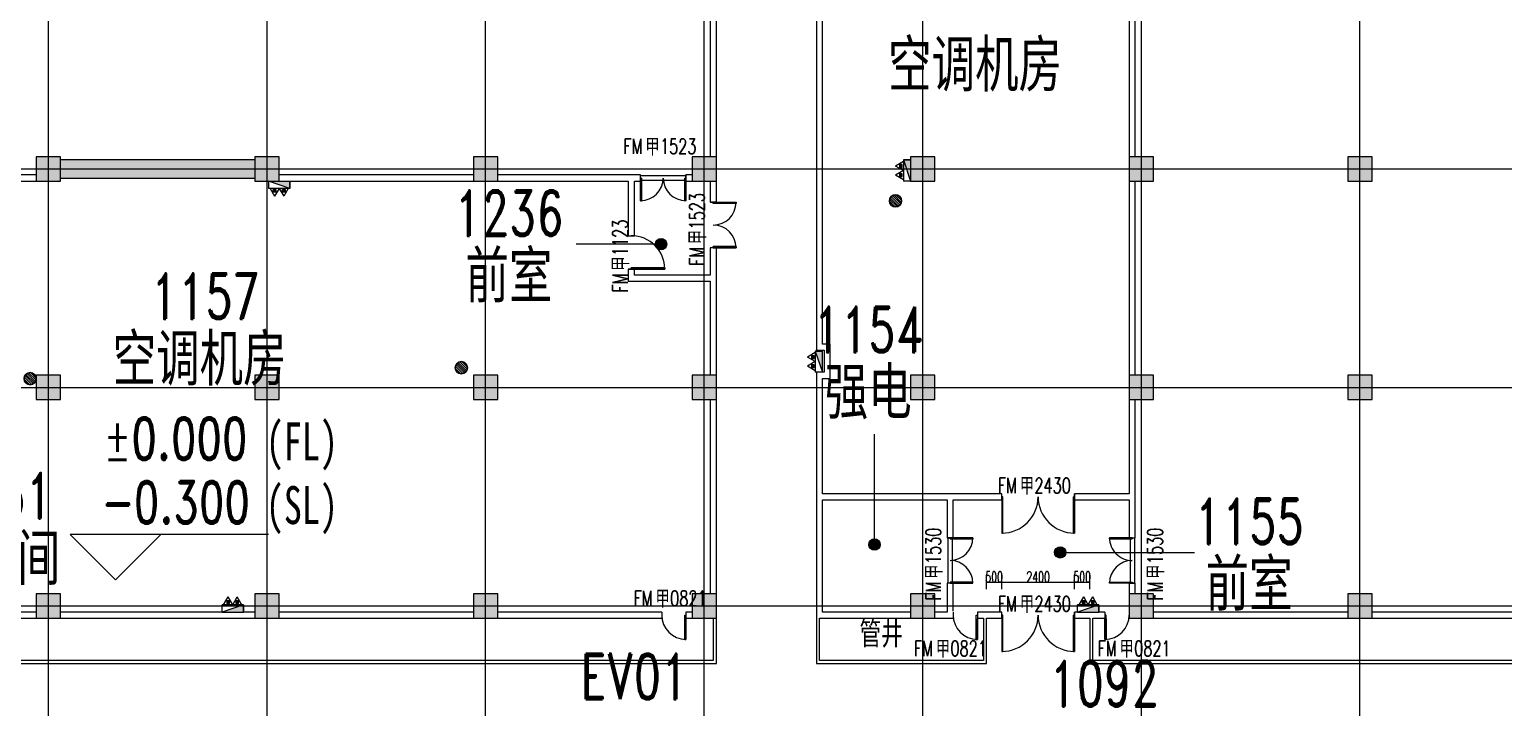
# Model space of a CAD drawing. Header units: millimetres. Extents: x -76632 to 443185, y -33181 to 192400.
# Drawn here: x 42575 to 91130, y 119055 to 141394 of the extents above; entities that cross this region are included whole.
import ezdxf

# ---------------------------------------------------------------- set-up
doc = ezdxf.new("R2010")
doc.units = ezdxf.units.MM
doc.linetypes.add('轴网线', pattern=[22.04, 18.38, -1.83, 0, -1.83])
doc.layers.get('0').update_dxf_attribs({"color": 8})
doc.layers.get('Defpoints').update_dxf_attribs({"color": 8})
for name, color, linetype, lineweight in [('A-ANNO-DIMS', 8, 'Continuous', 9), ('A-ANNO-NOTE', 8, 'Continuous', 5), ('A-AREA-IDEN', 8, 'Continuous', 9), ('A-DETL-GENF', 8, 'Continuous', 18), ('A-DOOR', 8, 'Continuous', 5), ('A-DOOR-IDEN', 8, 'Continuous', 9), ('A-DOOR-OPNG', 8, 'Continuous', 5), ('A-GENM', 8, 'Continuous', 5), ('A-WALL', 8, 'Continuous', 5), ('A-WALL-PATT', 8, 'Continuous', 9), ('M-EQPM', 8, 'Continuous', 5), ('P-PIPE', 8, 'Continuous', 5), ('S-COLS', 8, 'Continuous', 5), ('S-GRID', 8, 'Continuous', 9)]:
    doc.layers.add(name, color=color, linetype=linetype, lineweight=lineweight)
doc.styles.add('RomanD', font='romand__.ttf', dxfattribs={"width": 0.7, "height": 1500})
doc.styles.add('RomanD_1', font='romand__.ttf', dxfattribs={"width": 0.7, "height": 500})
doc.styles.add('RomanD_3', font='romand__.ttf', dxfattribs={"width": 0.7, "height": 1400})
doc.styles.add('RomanD_6', font='romand__.ttf', dxfattribs={"width": 0.65, "height": 350})
doc.styles.add('仿宋_2', font='simfang.ttf', dxfattribs={"width": 0.7, "height": 1500})
doc.styles.add('仿宋_5', font='simfang.ttf', dxfattribs={"width": 0.7, "height": 750})
doc.styles.add('仿宋_6', font='simfang.ttf', dxfattribs={"width": 0.7, "height": 1250})
doc.styles.add('微软雅黑', font='Microsoft YaHei.ttf', dxfattribs={"width": 0.7, "height": 500})
doc.dimstyles.new('0_5', dxfattribs={"dimscale": 304.8, "dimtxt": 351.251157, "dimasz": 0, "dimexe": 0.82021, "dimexo": 0.0625, "dimgap": 0, "dimtad": 1, "dimdec": 0, "dimzin": 0, "dimdsep": 46, "dimtxsty": 'RomanD_6', "dimblk1": 'NONE', "dimblk2": 'NONE', "dimsah": 1, "dimcen": 0.09, "dimazin": 0, "dimtfac": 1, "dimtdec": 4, "dimtix": 1, "dimtmove": 0, "dimatfit": 3, "dimfxl": 0.82021, "dimfxlon": 1, "dimtvp": 1, "dimtolj": 1, "dimtzin": 0, "dimlwd": 18, "dimlwe": 18, "dimarcsym": 2})
doc.dimstyles.new('0_7mm', dxfattribs={"dimscale": 304.8, "dimtxt": 351.251157, "dimasz": 0.82021, "dimexe": 1.64042, "dimexo": 0.0625, "dimgap": 0, "dimtad": 1, "dimdec": 0, "dimzin": 0, "dimdsep": 46, "dimtxsty": 'RomanD_6', "dimblk1": 'OBLIQUE', "dimblk2": 'OBLIQUE', "dimsah": 1, "dimcen": 0.09, "dimazin": 0, "dimtfac": 1, "dimtdec": 4, "dimtix": 1, "dimtmove": 0, "dimatfit": 3, "dimfxl": 1.64042, "dimfxlon": 1, "dimtvp": 1, "dimtolj": 1, "dimtzin": 0, "dimlwd": 18, "dimlwe": 18, "dimarcsym": 2})

# ---------------------------------------------------------------- blocks, each defined once
blk = doc.blocks.new('X-ST-F3-01-C-001_HLP2_rvt-1-LAY-1F-1_500-A')
at = {"layer": 'S-COLS', "true_color": 0x808080}
for points in [[(43600, 136400), (43600, 137200), (42800, 137200), (42800, 136400), (43200, 136400)], [(50400, 136400), (50800, 136400), (50800, 137200), (50000, 137200), (50000, 136400)], [(58000, 136400), (58000, 137200), (57200, 137200), (57200, 136400)], [(65000, 136400), (65200, 136400), (65200, 137200), (64400, 137200), (64400, 136400)], [(72046, 136400), (72400, 136400), (72400, 137200), (71600, 137200), (71600, 136400)], [(79600, 136400), (79600, 137200), (78800, 137200), (78800, 136400), (79000, 136400)], [(86800, 136400), (86800, 137200), (86000, 137200), (86000, 136400)], [(42800, 129200), (43600, 129200), (43600, 130000), (42800, 130000)], [(50800, 129200), (50800, 130000), (50000, 130000), (50000, 129200)], [(58000, 129200), (58000, 130000), (57200, 130000), (57200, 129200)], [(65070, 129200), (65200, 129200), (65200, 130000), (64400, 130000), (64400, 129200), (65000, 129200)], [(71922, 129200), (72400, 129200), (72400, 130000), (71600, 130000), (71600, 129200), (71688, 129200)], [(79000, 129200), (79600, 129200), (79600, 130000), (78800, 130000), (78800, 129200)], [(86800, 129200), (86800, 130000), (86000, 130000), (86000, 129200)], [(43600, 122000), (43600, 122800), (42800, 122800), (42800, 122000)], [(50800, 122000), (50800, 122800), (50000, 122800), (50000, 122000)], [(58000, 122000), (58000, 122800), (57200, 122800), (57200, 122000)], [(64817, 122000), (65200, 122000), (65200, 122800), (64400, 122800), (64400, 122000)], [(71600, 122000), (72400, 122000), (72400, 122800), (71600, 122800), (71600, 122026)], [(79600, 122000), (79600, 122800), (78800, 122800), (78800, 122000)], [(86800, 122000), (86800, 122800), (86000, 122800), (86000, 122000)]]:
    blk.add_hatch(color=8, dxfattribs=at).paths.add_polyline_path(points, flags=0)
at = {"layer": 'S-COLS', "color": 7, "lineweight": 9}
for p, q in [((43600, 137200), (42800, 137200)), ((42800, 137200), (42800, 136400)), ((43600, 136400), (43600, 137200)), ((50800, 137200), (50000, 137200)), ((50000, 137200), (50000, 136400)), ((50800, 136400), (50800, 137200)), ((58000, 137200), (57200, 137200)), ((57200, 137200), (57200, 136400)), ((58000, 136400), (58000, 137200)), ((65200, 137200), (64400, 137200)), ((64400, 137200), (64400, 136400)), ((65200, 136400), (65200, 137200)), ((72400, 137200), (71600, 137200)), ((71600, 137200), (71600, 136400)), ((72400, 136400), (72400, 137200)), ((79600, 137200), (78800, 137200)), ((78800, 137200), (78800, 136400)), ((79600, 136400), (79600, 137200)), ((86800, 137200), (86000, 137200)), ((86000, 137200), (86000, 136400)), ((86800, 136400), (86800, 137200)), ((42800, 136400), (43600, 136400)), ((50000, 136400), (50800, 136400)), ((57200, 136400), (58000, 136400)), ((64400, 136400), (65200, 136400)), ((71600, 136400), (72400, 136400)), ((78800, 136400), (79600, 136400)), ((86000, 136400), (86800, 136400)), ((43600, 130000), (42800, 130000)), ((42800, 130000), (42800, 129200)), ((43600, 129200), (43600, 130000)), ((50800, 130000), (50000, 130000)), ((50000, 130000), (50000, 129200)), ((50800, 129200), (50800, 130000)), ((58000, 130000), (57200, 130000)), ((57200, 130000), (57200, 129200)), ((58000, 129200), (58000, 130000)), ((65200, 130000), (64400, 130000)), ((64400, 130000), (64400, 129200)), ((65200, 129200), (65200, 130000)), ((72400, 130000), (71600, 130000)), ((71600, 130000), (71600, 129200)), ((72400, 129200), (72400, 130000)), ((79600, 130000), (78800, 130000)), ((78800, 130000), (78800, 129200)), ((79600, 129200), (79600, 130000)), ((86800, 130000), (86000, 130000)), ((86000, 130000), (86000, 129200)), ((86800, 129200), (86800, 130000)), ((42800, 129200), (43600, 129200)), ((50000, 129200), (50800, 129200)), ((57200, 129200), (58000, 129200)), ((64400, 129200), (65200, 129200)), ((71600, 129200), (72400, 129200)), ((78800, 129200), (79600, 129200)), ((86000, 129200), (86800, 129200)), ((43600, 122800), (42800, 122800)), ((42800, 122800), (42800, 122000)), ((43600, 122000), (43600, 122800)), ((50800, 122800), (50000, 122800)), ((50000, 122800), (50000, 122000)), ((50800, 122000), (50800, 122800)), ((58000, 122800), (57200, 122800)), ((57200, 122800), (57200, 122000)), ((58000, 122000), (58000, 122800)), ((65200, 122800), (64400, 122800)), ((64400, 122800), (64400, 122000)), ((65200, 122000), (65200, 122800)), ((72400, 122800), (71600, 122800)), ((71600, 122800), (71600, 122000)), ((72400, 122000), (72400, 122800)), ((79600, 122800), (78800, 122800)), ((78800, 122800), (78800, 122000)), ((79600, 122000), (79600, 122800)), ((86800, 122800), (86000, 122800)), ((86000, 122800), (86000, 122000)), ((86800, 122000), (86800, 122800)), ((42800, 122000), (43600, 122000)), ((50000, 122000), (50800, 122000)), ((57200, 122000), (58000, 122000)), ((64400, 122000), (65200, 122000)), ((71600, 122000), (72400, 122000)), ((78800, 122000), (79600, 122000)), ((86000, 122000), (86800, 122000))]:
    blk.add_line(p, q, dxfattribs=at)
blk = doc.blocks.new('双扇平开防火门_带观察窗 - FM甲1530-4643303-LAY-1F-1_500-A')
at = {"layer": 'A-DOOR'}
for p, q in [((-750, 0), (-750, 750)), ((-750, 750), (-710, 750)), ((-750, 750), (-750, 550)), ((-710, 750), (-750, 750)), ((-750, 550), (-750, 350)), ((-710, 750), (-710, 0)), ((-710, 550), (-710, 750)), ((-710, 350), (-710, 550)), ((750, 750), (710, 750)), ((710, 750), (710, 0)), ((750, 750), (710, 750)), ((710, 750), (710, 550)), ((710, 550), (710, 350)), ((750, 0), (750, 750)), ((750, 550), (750, 750)), ((750, 350), (750, 550)), ((-750, 350), (-750, 0)), ((-710, 0), (-750, 0)), ((-750, 0), (-710, 0)), ((-710, 0), (-710, 350)), ((710, 350), (710, 0)), ((710, 0), (750, 0)), ((710, 0), (750, 0)), ((750, 0), (750, 350))]:
    blk.add_line(p, q, dxfattribs=at)
for centre, start, end in [((-750, 0), 0, 90), ((750, 0), 90, 180)]:
    blk.add_arc(centre, 750, start, end, dxfattribs=at)
at = {"layer": 'A-DOOR-OPNG'}
for p, q in [((-750, 100), (-750, -100)), ((-750, 70), (750, 70)), ((750, 100), (750, -100)), ((-750, -70), (750, -70))]:
    blk.add_line(p, q, dxfattribs=at)
blk = doc.blocks.new('双扇平开防火门_带观察窗 - FM甲1530-4644773-LAY-1F-1_500-A')
at = {"layer": 'A-DOOR'}
for p, q in [((-710, 0), (-750, 0)), ((-750, 0), (-750, -750)), ((-750, 0), (-710, 0)), ((-750, -350), (-750, 0)), ((-710, -750), (-710, 0)), ((-710, 0), (-710, -350)), ((710, -750), (710, 0)), ((710, 0), (750, 0)), ((750, 0), (750, -750)), ((-750, -550), (-750, -350)), ((-710, -350), (-710, -550)), ((710, 0), (750, 0)), ((710, -350), (710, 0)), ((710, -550), (710, -350)), ((750, 0), (750, -350)), ((750, -350), (750, -550)), ((-750, -750), (-750, -550)), ((-750, -750), (-710, -750)), ((-710, -750), (-750, -750)), ((-710, -550), (-710, -750)), ((710, -750), (710, -550)), ((750, -750), (710, -750)), ((750, -750), (710, -750)), ((750, -550), (750, -750))]:
    blk.add_line(p, q, dxfattribs=at)
for centre, start, end in [((-750, 0), 270, 360), ((750, 0), 180, 270)]:
    blk.add_arc(centre, 750, start, end, dxfattribs=at)
at = {"layer": 'A-DOOR-OPNG'}
for p, q in [((-750, -100), (-750, 100)), ((-750, 70), (750, 70)), ((750, -100), (750, 100)), ((-750, -70), (750, -70))]:
    blk.add_line(p, q, dxfattribs=at)
blk = doc.blocks.new('双扇平开防火门_带观察窗 - FM甲2430-4642638-LAY-1F-1_500-A')
at = {"layer": 'A-DOOR'}
for p, q in [((-1200, 0), (-1200, 1200)), ((-1200, 1200), (-1160, 1200)), ((-1200, 1200), (-1200, 1000)), ((-1160, 1200), (-1200, 1200)), ((-1200, 1000), (-1200, 800)), ((-1160, 1200), (-1160, 0)), ((-1160, 1000), (-1160, 1200)), ((-1160, 800), (-1160, 1000)), ((1200, 1200), (1160, 1200)), ((1160, 1200), (1160, 0)), ((1200, 1200), (1160, 1200)), ((1160, 1200), (1160, 1000)), ((1160, 1000), (1160, 800)), ((1200, 0), (1200, 1200)), ((1200, 1000), (1200, 1200)), ((1200, 800), (1200, 1000)), ((-1200, 800), (-1200, 0)), ((-1160, 0), (-1160, 800)), ((1160, 800), (1160, 0)), ((1200, 0), (1200, 800)), ((-1160, 0), (-1200, 0)), ((-1200, 0), (-1160, 0)), ((1160, 0), (1200, 0)), ((1160, 0), (1200, 0))]:
    blk.add_line(p, q, dxfattribs=at)
for centre, start, end in [((-1200, 0), 0, 90), ((1200, 0), 90, 180)]:
    blk.add_arc(centre, 1200, start, end, dxfattribs=at)
at = {"layer": 'A-DOOR-OPNG'}
for p, q in [((-1200, 100), (-1200, -100)), ((1200, 100), (1200, -100))]:
    blk.add_line(p, q, dxfattribs=at)
blk = doc.blocks.new('双扇平开防火门_带观察窗 - FM甲1523-4644763-LAY-1F-1_500-A')
at = {"layer": 'A-DOOR'}
for p, q in [((-710, 0), (-750, 0)), ((-750, 0), (-750, -750)), ((-750, 0), (-710, 0)), ((-750, -350), (-750, 0)), ((-710, -750), (-710, 0)), ((-710, 0), (-710, -350)), ((710, -750), (710, 0)), ((710, 0), (750, 0)), ((750, 0), (750, -750)), ((-750, -550), (-750, -350)), ((-710, -350), (-710, -550)), ((710, 0), (750, 0)), ((710, -350), (710, 0)), ((710, -550), (710, -350)), ((750, 0), (750, -350)), ((750, -350), (750, -550)), ((-750, -750), (-750, -550)), ((-750, -750), (-710, -750)), ((-710, -750), (-750, -750)), ((-710, -550), (-710, -750)), ((710, -750), (710, -550)), ((750, -750), (710, -750)), ((750, -750), (710, -750)), ((750, -550), (750, -750))]:
    blk.add_line(p, q, dxfattribs=at)
for centre, start, end in [((-750, 0), 270, 360), ((750, 0), 180, 270)]:
    blk.add_arc(centre, 750, start, end, dxfattribs=at)
at = {"layer": 'A-DOOR-OPNG'}
for p, q in [((-750, -100), (-750, 100)), ((-750, 80), (750, 80)), ((750, -100), (750, 100)), ((-750, -70), (750, -70))]:
    blk.add_line(p, q, dxfattribs=at)
blk = doc.blocks.new('双扇平开防火门_带观察窗 - FM甲1523-4643197-LAY-1F-1_500-A')
at = {"layer": 'A-DOOR'}
for p, q in [((-710, 0), (-750, 0)), ((-750, 0), (-750, -750)), ((-750, 0), (-710, 0)), ((-750, -350), (-750, 0)), ((-710, -750), (-710, 0)), ((-710, 0), (-710, -350)), ((710, -750), (710, 0)), ((710, 0), (750, 0)), ((750, 0), (750, -750)), ((-750, -550), (-750, -350)), ((-710, -350), (-710, -550)), ((710, 0), (750, 0)), ((710, -350), (710, 0)), ((710, -550), (710, -350)), ((750, 0), (750, -350)), ((750, -350), (750, -550)), ((-750, -750), (-750, -550)), ((-750, -750), (-710, -750)), ((-710, -750), (-750, -750)), ((-710, -550), (-710, -750)), ((710, -750), (710, -550)), ((750, -750), (710, -750)), ((750, -750), (710, -750)), ((750, -550), (750, -750))]:
    blk.add_line(p, q, dxfattribs=at)
for centre, start, end in [((-750, 0), 270, 360), ((750, 0), 180, 270)]:
    blk.add_arc(centre, 750, start, end, dxfattribs=at)
at = {"layer": 'A-DOOR-OPNG'}
for p, q in [((-750, -100), (-750, 100)), ((750, -100), (750, 100))]:
    blk.add_line(p, q, dxfattribs=at)
blk = doc.blocks.new('单扇平开防火门_带观察窗 - FM甲0821-V64-LAY-1F-1_500-A')
at = {"layer": 'A-DOOR'}
for p, q in [((400, 800), (360, 800)), ((360, 800), (360, 0)), ((360, 800), (400, 800)), ((360, 600), (360, 800)), ((360, 400), (360, 600)), ((400, 0), (400, 800)), ((400, 800), (400, 600)), ((400, 600), (400, 400)), ((360, 125), (360, 400)), ((360, 0), (400, 0)), ((400, 400), (400, 125))]:
    blk.add_line(p, q, dxfattribs=at)
blk.add_arc((400, 0), 800, 90, 180, dxfattribs=at)
at = {"layer": 'A-DOOR-OPNG'}
blk.add_line((400, -99), (400, 100), dxfattribs=at)
blk = doc.blocks.new('单扇平开防火门_带观察窗 - FM甲0821-4703382-LAY-1F-1_500-A')
at = {"layer": 'A-DOOR'}
for p, q in [((360, -800), (360, 0)), ((360, 0), (400, 0)), ((400, 0), (400, -800)), ((360, -125), (360, -400)), ((360, -400), (360, -600)), ((400, -400), (400, -125)), ((400, -600), (400, -400)), ((360, -600), (360, -800)), ((400, -800), (360, -800)), ((360, -800), (400, -800)), ((400, -800), (400, -600))]:
    blk.add_line(p, q, dxfattribs=at)
blk.add_arc((400, 0), 800, 180, 270, dxfattribs=at)
at = {"layer": 'A-DOOR-OPNG'}
for p, q in [((-400, 100), (-400, -100)), ((400, 99), (400, -100))]:
    blk.add_line(p, q, dxfattribs=at)
blk = doc.blocks.new('圆形地漏_固定_2 - 热轧钢管-3953174-LAY-1F-1_500-A')
at = {"layer": 'A-GENM'}
for p, q in [((-193, 52), (52, -193)), ((102, -172), (-172, 102)), ((-141, 141), (141, -141)), ((172, -102), (-102, 172)), ((193, -52), (-52, 193)), ((13, 200), (200, 13)), ((-13, -200), (-200, -13))]:
    blk.add_line(p, q, dxfattribs=at)
blk.add_circle((0, 0), 200, dxfattribs=at)
at = {"layer": 'P-PIPE'}
for start, end in [(0, 180), (180, 0)]:
    blk.add_arc((0, 0), 200, start, end, dxfattribs=at)
blk = doc.blocks.new('室内消火栓箱_带灭火器__左右式_ - SG24D65-P-V91-LAY-1F-1_500-A')
at = {"layer": 'A-DETL-GENF', "lineweight": 5}
blk.add_hatch(color=256, dxfattribs=at).paths.add_polyline_path([(-350, 240), (-350, 0), (350, 0), (0, 120)], flags=0)
h = blk.add_hatch(color=256, dxfattribs=at)
h.paths.add_polyline_path([(-195, 370), (-195, 280), (-105, 280), (-105, 370)], flags=0)
h.paths.add_polyline_path([(105, 370), (105, 280), (195, 280), (195, 370)], flags=0)
for p, q in [((-300, 240), (-150, 500)), ((0, 240), (-150, 500)), ((0, 240), (150, 500)), ((300, 240), (150, 500)), ((-350, 240), (350, 240)), ((-350, 240), (350, 0)), ((-350, 240), (-350, 0)), ((-350, 240), (350, 0)), ((-350, 0), (-350, 240)), ((-195, 370), (-105, 370)), ((-195, 280), (-195, 370)), ((-105, 280), (-195, 280)), ((-105, 370), (-105, 280)), ((105, 280), (105, 370)), ((105, 370), (195, 370)), ((195, 280), (105, 280)), ((195, 370), (195, 280)), ((0, 0), (-350, 0)), ((0, 0), (-350, 0))]:
    blk.add_line(p, q, dxfattribs=at)
at = {"layer": 'M-EQPM'}
blk.add_line((350, 0), (350, 240), dxfattribs=at)
blk = doc.blocks.new('室内消火栓箱_带灭火器__左右式_ - SG24D65-P-4294461-LAY-1F-1_500-A')
at = {"layer": 'A-DETL-GENF', "lineweight": 5}
blk.add_hatch(color=256, dxfattribs=at).paths.add_polyline_path([(-350, -240), (350, 0), (-350, 0), (-350, -128)], flags=0)
h = blk.add_hatch(color=256, dxfattribs=at)
h.paths.add_polyline_path([(-105, -370), (-105, -280), (-195, -280), (-195, -370)], flags=0)
h.paths.add_polyline_path([(195, -370), (195, -280), (105, -280), (105, -370)], flags=0)
for p, q in [((350, 0), (-350, 0)), ((-350, -240), (350, 0)), ((-350, -240), (-350, 0)), ((-350, 0), (-350, -240)), ((-350, -240), (350, 0)), ((350, 0), (-350, 0)), ((-350, -240), (350, -240)), ((-300, -240), (-150, -500)), ((-105, -280), (-195, -280)), ((-195, -280), (-195, -370)), ((-195, -370), (-105, -370)), ((0, -240), (-150, -500)), ((-105, -370), (-105, -280)), ((0, -240), (150, -500)), ((195, -280), (105, -280)), ((105, -280), (105, -370)), ((105, -370), (195, -370)), ((300, -240), (150, -500)), ((195, -370), (195, -280))]:
    blk.add_line(p, q, dxfattribs=at)
at = {"layer": 'M-EQPM'}
blk.add_line((350, 0), (350, -240), dxfattribs=at)
blk = doc.blocks.new('室内消火栓箱_带灭火器__左右式_ - SG24D65-P-V92-LAY-1F-1_500-A')
at = {"layer": 'A-DETL-GENF', "lineweight": 5}
blk.add_hatch(color=256, dxfattribs=at).paths.add_polyline_path([(350, 0), (-350, 0), (-350, -240)], flags=0)
h = blk.add_hatch(color=256, dxfattribs=at)
h.paths.add_polyline_path([(195, -370), (195, -280), (105, -280), (105, -370)], flags=0)
h.paths.add_polyline_path([(-105, -306), (-105, -280), (-195, -280), (-195, -370), (-105, -370)], flags=0)
for p, q in [((-350, -240), (350, 0)), ((-350, -240), (-350, 0)), ((-350, 0), (-350, -240)), ((-350, -240), (350, 0)), ((-350, -240), (350, -240)), ((-300, -240), (-150, -500)), ((-105, -280), (-195, -280)), ((-195, -280), (-195, -370)), ((-195, -370), (-105, -370)), ((0, -240), (-150, -500)), ((-105, -370), (-105, -280)), ((0, -240), (150, -500)), ((195, -280), (105, -280)), ((105, -280), (105, -370)), ((105, -370), (195, -370)), ((300, -240), (150, -500)), ((195, -370), (195, -280))]:
    blk.add_line(p, q, dxfattribs=at)
at = {"layer": 'M-EQPM'}
blk.add_line((350, 0), (350, -240), dxfattribs=at)
blk = doc.blocks.new('单扇平开防火门_带观察窗 - FM甲1123-4703358-LAY-1F-1_500-A')
at = {"layer": 'A-DOOR'}
for p, q in [((550, 1100), (510, 1100)), ((510, 1100), (510, 0)), ((510, 1100), (550, 1100)), ((510, 900), (510, 1100)), ((550, 0), (550, 1100)), ((550, 1100), (550, 900)), ((510, 700), (510, 900)), ((510, 0), (510, 700)), ((550, 900), (550, 700)), ((550, 700), (550, 0)), ((510, 0), (550, 0)), ((550, 0), (510, 0))]:
    blk.add_line(p, q, dxfattribs=at)
blk.add_arc((550, 0), 1100, 90, 180, dxfattribs=at)
at = {"layer": 'A-DOOR-OPNG'}
for p, q in [((-550, -100), (-550, 100)), ((550, -99), (550, 100))]:
    blk.add_line(p, q, dxfattribs=at)
blk = doc.blocks.new('高程点-说明仿宋-2 - 高程点-说明仿宋-2-1141479-LAY-1F-1_500-A')
at = {"layer": 'A-ANNO-NOTE', "lineweight": 18}
for p, q in [((10.062, 2.987), (-2.987, 2.987)), ((0, 0), (-2.987, 2.987)), ((0, 0), (2.987, 2.987))]:
    blk.add_line(p, q, dxfattribs=at)
blk = doc.blocks.new('*D1605')
at = {"layer": 'A-ANNO-DIMS', "color": 0, "lineweight": 18, "transparency": 16777216}
for p, q in [((74100, 122950), (74100, 123431)), ((74600, 122950), (74600, 123431)), ((74100, 123181), (74600, 123181))]:
    blk.add_line(p, q, dxfattribs=at)
at = {"layer": 'Defpoints', "color": 0, "transparency": 16777216}
for p in [(74100, 122931), (74600, 123181), (74600, 122931)]:
    blk.add_point(p, dxfattribs=at)
at = {"layer": 'A-ANNO-DIMS', "color": 0, "lineweight": 18, "transparency": 16777216, "insert": (74350, 123356), "char_height": 350, "width": 729.52, "attachment_point": 5, "style": 'RomanD_6'}
blk.add_mtext('\\A1;500', dxfattribs=at)
blk = doc.blocks.new('_None')
blk = doc.blocks.new('*D1624')
at = {"layer": 'A-ANNO-DIMS', "color": 0, "lineweight": 18, "transparency": 16777216}
for p, q in [((74600, 122950), (74600, 123431)), ((77000, 122950), (77000, 123431)), ((74600, 123181), (77000, 123181))]:
    blk.add_line(p, q, dxfattribs=at)
at = {"layer": 'Defpoints', "color": 0, "transparency": 16777216}
for p in [(74600, 122931), (77000, 123181), (77000, 122931)]:
    blk.add_point(p, dxfattribs=at)
at = {"layer": 'A-ANNO-DIMS', "color": 0, "lineweight": 18, "transparency": 16777216, "insert": (75800, 123356), "char_height": 350, "width": 972.7, "attachment_point": 5, "style": 'RomanD_6'}
blk.add_mtext('\\A1;2400', dxfattribs=at)
blk = doc.blocks.new('*D1625')
at = {"layer": 'A-ANNO-DIMS', "color": 0, "lineweight": 18, "transparency": 16777216}
for p, q in [((77000, 122950), (77000, 123431)), ((77500, 122950), (77500, 123431)), ((77000, 123181), (77500, 123181))]:
    blk.add_line(p, q, dxfattribs=at)
at = {"layer": 'Defpoints', "color": 0, "transparency": 16777216}
for p in [(77000, 122931), (77500, 123181), (77500, 122931)]:
    blk.add_point(p, dxfattribs=at)
at = {"layer": 'A-ANNO-DIMS', "color": 0, "lineweight": 18, "transparency": 16777216, "insert": (77250, 123356), "char_height": 350, "width": 729.52, "attachment_point": 5, "style": 'RomanD_6'}
blk.add_mtext('\\A1;500', dxfattribs=at)
blk = doc.blocks.new('*D1431')
at = {"layer": 'A-ANNO-DIMS', "color": 0, "lineweight": 18, "transparency": 16777216}
for p, q in [((19261, 131300), (19742, 131300)), ((19492, 130200), (19492, 131300)), ((19261, 130200), (19742, 130200)), ((259200, 4470), (259200, 4951)), ((264000, 4470), (264000, 4951)), ((259200, 4701), (264000, 4701))]:
    blk.add_line(p, q, dxfattribs=at)
at = {"layer": 'Defpoints', "color": 0, "transparency": 16777216}
for p in [(19242, 131300), (19492, 131300), (19242, 130200), (259200, 4451), (264000, 4701), (264000, 4451)]:
    blk.add_point(p, dxfattribs=at)
at = {"layer": 'A-ANNO-DIMS', "color": 0, "lineweight": 18, "transparency": 16777216, "insert": (19317, 130750), "char_height": 350, "width": 972.7, "attachment_point": 5, "rotation": 90, "style": 'RomanD_6'}
blk.add_mtext('\\A1;1100', dxfattribs=at)
at = {"layer": 'A-ANNO-DIMS', "color": 0, "lineweight": 18, "transparency": 16777216, "insert": (261600, 4876), "char_height": 350, "width": 972.7, "attachment_point": 5, "style": 'RomanD_6'}
blk.add_mtext('\\A1;4800', dxfattribs=at)
blk = doc.blocks.new('*D1432')
at = {"layer": 'A-ANNO-DIMS', "color": 0, "lineweight": 18, "transparency": 16777216}
for p, q in [((19261, 133750), (19742, 133750)), ((19492, 131300), (19492, 133750)), ((19261, 131300), (19742, 131300)), ((260638, 2650), (261119, 2650)), ((260869, 1700), (260869, 2650)), ((261100, 1700), (260619, 1700))]:
    blk.add_line(p, q, dxfattribs=at)
at = {"layer": 'Defpoints', "color": 0, "transparency": 16777216}
for p in [(19242, 133750), (19492, 133750), (19242, 131300), (260619, 2650), (260869, 2650), (261119, 1700)]:
    blk.add_point(p, dxfattribs=at)
at = {"layer": 'A-ANNO-DIMS', "color": 0, "lineweight": 18, "transparency": 16777216, "char_height": 350, "attachment_point": 5, "rotation": 90, "style": 'RomanD_6'}
for s, insert, width in [('\\A1;2450', (19317, 132525), 972.7), ('\\A1;950', (260694, 2175), 729.52)]:
    blk.add_mtext(s, dxfattribs=dict(at, insert=insert, width=width))
blk = doc.blocks.new('_Oblique')
at = {"color": 0, "linetype": 'ByBlock', "lineweight": -2}
blk.add_line((-0.5, -0.5), (0.5, 0.5), dxfattribs=at)
blk = doc.blocks.new('*D1435')
at = {"layer": 'A-ANNO-DIMS', "color": 0, "lineweight": 18, "transparency": 16777216}
for p, q in [((36400, 122962), (36400, 123443)), ((37400, 122962), (37400, 123443)), ((36400, 123193), (37400, 123193)), ((142908, 4300), (141928, 4300)), ((142428, 4300), (142428, -550)), ((142908, -550), (141928, -550))]:
    blk.add_line(p, q, dxfattribs=at)
at = {"layer": 'Defpoints', "color": 0, "transparency": 16777216}
for p in [(36400, 122943), (37400, 123193), (37400, 122943), (142928, 4300), (142428, -550), (142928, -550)]:
    blk.add_point(p, dxfattribs=at)
at = {"layer": 'A-ANNO-DIMS', "color": 0, "lineweight": 18, "transparency": 16777216, "xscale": 250, "yscale": 250, "zscale": 250}
for p, rotation in [((142428, 4300), 90), ((142428, -550), 270)]:
    blk.add_blockref('_Oblique', p, dxfattribs=dict(at, rotation=rotation))
at = {"layer": 'A-ANNO-DIMS', "color": 0, "lineweight": 18, "transparency": 16777216, "insert": (36900, 123368), "char_height": 350, "width": 972.7, "attachment_point": 5, "style": 'RomanD_6'}
blk.add_mtext('\\A1;1000', dxfattribs=at)
at = {"layer": 'A-ANNO-DIMS', "color": 0, "lineweight": 18, "transparency": 16777216, "insert": (142253, 1875), "char_height": 350, "width": 972.7, "attachment_point": 5, "rotation": 90, "style": 'RomanD_6'}
blk.add_mtext('\\A1;4850', dxfattribs=at)

msp = doc.modelspace()

# ---------------------------------------------------------------- hatches: boundary and pattern name
at = {"layer": 'A-AREA-IDEN', "lineweight": 18, "transparency": 33554687}
h = msp.add_hatch(color=256, dxfattribs=at)
edge = h.paths.add_edge_path(flags=0)
edge.add_arc((63378.8, 134320.3), 187.5, 0, 360)
h = msp.add_hatch(color=256, dxfattribs=at)
edge = h.paths.add_edge_path(flags=0)
edge.add_arc((70408.6, 124424), 187.5, 0, 360)
h = msp.add_hatch(color=256, dxfattribs=at)
edge = h.paths.add_edge_path(flags=0)
edge.add_arc((76527.8, 124164.7), 187.5, 0, 360)
at = {"layer": 'A-WALL-PATT', "lineweight": 5, "transparency": 33554687}
msp.add_hatch(color=256, dxfattribs=at).paths.add_polyline_path([(43600, 136500), (50000, 136500), (50000, 137100), (43600, 137100), (43600, 136502.9)], flags=0)

# ---------------------------------------------------------------- linework, layer by layer
at = {"layer": 'A-AREA-IDEN', "lineweight": 18, "transparency": 33554687}
for p, q in [((63378.8, 134320.3), (60577.6, 134320.3)), ((70408.6, 124424), (70408.6, 128062.5)), ((76527.8, 124164.7), (80953.6, 124164.7))]:
    msp.add_line(p, q, dxfattribs=at)
for centre in [(63378.8, 134320.3), (70408.6, 124424), (76527.8, 124164.7)]:
    msp.add_circle(centre, 187.5, dxfattribs=at)
at = {"layer": 'A-WALL', "lineweight": 9, "transparency": 33554687}
for p, q in [((68500, 144500), (68500, 130830)), ((68700, 131030), (68700, 144300)), ((65000, 143600), (65000, 137200)), ((65200, 137200), (65200, 143600)), ((78800, 143600), (78800, 137200)), ((79000, 137200), (79000, 143600)), ((50000, 137100), (43600, 137100)), ((42800, 136600), (36400, 136600)), ((43600, 136500), (50000, 136500)), ((57200, 136600), (50800, 136600)), ((62700, 136600), (58000, 136600)), ((62700, 136400), (62700, 136600)), ((64400, 136600), (64200, 136600)), ((64200, 136600), (64200, 136400)), ((36480, 136400), (42800, 136400)), ((51150.2, 136400), (57200, 136400)), ((58000, 136400), (62300, 136400)), ((62300, 136400), (62300, 134600)), ((62500, 136400), (62700, 136400)), ((62500, 134600), (62500, 136400)), ((64200, 136400), (64400, 136400)), ((65000, 136400), (65000, 135700)), ((65200, 135700), (65200, 136400)), ((78800, 136400), (78800, 130000)), ((79000, 130000), (79000, 136400)), ((65000, 135700), (65200, 135700)), ((62300, 134600), (62500, 134600)), ((65200, 134200), (65000, 134200)), ((65000, 134200), (65000, 133300)), ((65200, 130000), (65200, 134200)), ((62300, 133500), (62300, 133100)), ((62500, 133500), (62300, 133500)), ((62300, 133100), (65000, 133100)), ((62500, 133300), (62500, 133500)), ((65000, 133300), (62500, 133300)), ((65000, 133100), (65000, 130000)), ((68500, 130830), (68700, 130830)), ((68950, 131030), (68700, 131030)), ((68700, 130830), (68750, 130830)), ((68750, 130830), (68750, 130100)), ((68950, 129900), (68950, 131030)), ((68700, 130100), (68500, 130100)), ((68500, 130100), (68500, 120500)), ((68750, 130100), (68700, 130100)), ((68700, 126100), (68700, 129900)), ((68700, 129900), (68950, 129900)), ((65000, 129200), (65000, 122800)), ((65200, 122800), (65200, 129200)), ((78800, 129200), (78800, 126100)), ((79000, 124650), (79000, 129200)), ((74600, 126100), (68700, 126100)), ((68700, 122200), (68700, 125900)), ((68700, 125900), (72800, 125900)), ((72800, 125900), (72800, 124650)), ((73000, 124650), (73000, 125900)), ((73000, 125900), (74600, 125900)), ((74600, 125900), (74600, 126100)), ((78800, 126100), (77000, 126100)), ((77000, 126100), (77000, 125900)), ((77000, 125900), (78800, 125900)), ((78800, 125900), (78800, 124650)), ((72800, 124650), (73000, 124650)), ((78800, 124650), (79000, 124650)), ((72800, 123150), (72800, 122200)), ((73000, 123150), (72800, 123150)), ((73000, 122225), (73000, 123150)), ((79000, 123150), (78800, 123150)), ((78800, 123150), (78800, 122800)), ((79000, 122800), (79000, 123150)), ((36400, 122000), (42800, 122000)), ((42800, 122200), (37600, 122200)), ((48920.1, 122200), (43600, 122200)), ((43600, 122000), (50000, 122000)), ((50000, 122200), (49620.1, 122200)), ((57200, 122200), (50800, 122200)), ((50800, 122000), (57200, 122000)), ((63400, 122200), (58000, 122200)), ((58000, 122000), (63400, 122000)), ((64400, 122200), (64200, 122200)), ((64200, 122000), (64400, 122000)), ((65100, 122000), (65100, 120600)), ((65200, 120500), (65200, 122000)), ((68600, 122000), (71600, 122000)), ((68600, 120600), (68600, 122000)), ((71600, 122200), (68700, 122200)), ((72800, 122200), (72400, 122200)), ((72400, 122000), (73000, 122000)), ((74600, 122200), (73800, 122200)), ((73800, 122000), (74000, 122000)), ((74000, 122000), (74000, 120600)), ((74100, 122000), (74600, 122000)), ((74100, 120500), (74100, 122000)), ((74600, 122000), (74600, 122200)), ((77100, 122200), (77000, 122200)), ((77000, 122200), (77000, 122000)), ((77000, 122000), (77500, 122000)), ((77500, 122000), (77500, 120500)), ((77600, 122000), (78000, 122000)), ((77600, 120600), (77600, 122000)), ((78000, 122200), (77800, 122200)), ((86000, 122200), (79600, 122200)), ((79600, 122000), (86000, 122000)), ((93200, 122200), (86800, 122200)), ((86800, 122000), (93200, 122000)), ((32900, 120500), (65200, 120500)), ((65100, 120600), (33000, 120600)), ((68500, 120500), (74100, 120500)), ((74000, 120600), (68600, 120600)), ((77500, 120500), (125900, 120500)), ((125800, 120600), (77600, 120600))]:
    msp.add_line(p, q, dxfattribs=at)
at = {"layer": 'S-GRID', "linetype": '轴网线', "transparency": 33554687}
for p, q in [((43200, -17706.2), (43200, 174400)), ((50400, -17706.2), (50400, 174400)), ((57600, -17706.2), (57600, 174400)), ((64800, -17706.2), (64800, 174400)), ((72000, -17706.2), (72000, 174400)), ((79200, -17706.2), (79200, 174400)), ((86400, -17706.2), (86400, 174400)), ((-16000, 136800), (308800, 136800)), ((-16000, 129600), (308800, 129600)), ((-16000, 122400), (308800, 122400))]:
    msp.add_line(p, q, dxfattribs=at)

# ---------------------------------------------------------------- block references
at = {"lineweight": 5, "transparency": 33554687}
msp.add_blockref('X-ST-F3-01-C-001_HLP2_rvt-1-LAY-1F-1_500-A', (0, 0), dxfattribs=at)
at = {"layer": 'A-ANNO-NOTE', "lineweight": 18, "transparency": 33554687, "xscale": 500, "yscale": 500, "zscale": 500}
msp.add_blockref('高程点-说明仿宋-2 - 高程点-说明仿宋-2-1141479-LAY-1F-1_500-A', (45412.9, 123265), dxfattribs=at)
at = {"layer": 'A-DOOR', "transparency": 33554687}
for name, p in [('双扇平开防火门_带观察窗 - FM甲1523-4644763-LAY-1F-1_500-A', (63450, 136500)), ('单扇平开防火门_带观察窗 - FM甲0821-4703382-LAY-1F-1_500-A', (63800, 122100)), ('单扇平开防火门_带观察窗 - FM甲0821-4703382-LAY-1F-1_500-A', (73400, 122100))]:
    msp.add_blockref(name, p, dxfattribs=at)
for name, p, rotation in [('双扇平开防火门_带观察窗 - FM甲1523-4643197-LAY-1F-1_500-A', (65100, 134950), 90), ('单扇平开防火门_带观察窗 - FM甲1123-4703358-LAY-1F-1_500-A', (62400, 134050), 270), ('双扇平开防火门_带观察窗 - FM甲2430-4642638-LAY-1F-1_500-A', (75800, 126000), 180), ('双扇平开防火门_带观察窗 - FM甲1530-4643303-LAY-1F-1_500-A', (72900, 123900), 270), ('双扇平开防火门_带观察窗 - FM甲1530-4644773-LAY-1F-1_500-A', (78900, 123900), 270), ('双扇平开防火门_带观察窗 - FM甲2430-4642638-LAY-1F-1_500-A', (75800, 122100), 180), ('单扇平开防火门_带观察窗 - FM甲0821-V64-LAY-1F-1_500-A', (78400, 122100), 180)]:
    msp.add_blockref(name, p, dxfattribs=dict(at, rotation=rotation))
at = {"layer": 'M-EQPM', "transparency": 33554687}
for name, p, rotation in [('室内消火栓箱_带灭火器__左右式_ - SG24D65-P-V92-LAY-1F-1_500-A', (71600, 136745), 270), ('室内消火栓箱_带灭火器__左右式_ - SG24D65-P-V91-LAY-1F-1_500-A', (50800.2, 136400), 180), ('室内消火栓箱_带灭火器__左右式_ - SG24D65-P-4294461-LAY-1F-1_500-A', (68700, 130450), 270), ('室内消火栓箱_带灭火器__左右式_ - SG24D65-P-4294461-LAY-1F-1_500-A', (49270.1, 122200), 180), ('室内消火栓箱_带灭火器__左右式_ - SG24D65-P-4294461-LAY-1F-1_500-A', (77450, 122200), 180)]:
    msp.add_blockref(name, p, dxfattribs=dict(at, rotation=rotation))
at = {"layer": 'P-PIPE', "transparency": 33554687}
for p in [(71100, 135750), (56800, 130250.1), (42600, 129890.1)]:
    msp.add_blockref('圆形地漏_固定_2 - 热轧钢管-3953174-LAY-1F-1_500-A', p, dxfattribs=at)

# ---------------------------------------------------------------- texts
at = {"layer": 'A-ANNO-NOTE', "lineweight": 9, "transparency": 33554687, "attachment_point": 1}
for s, insert, char_height, width, style in [('±0.000', (45009.6, 128614), 1400, 6481.643, 'RomanD_3'), ('(FL)', (50357.6, 128448.4), 1250, 3142.615, '仿宋_6'), ('-0.300', (44964.1, 126514), 1400, 6537.762, 'RomanD_3'), ('(SL)', (50357.6, 126348.4), 1250, 3142.615, '仿宋_6')]:
    msp.add_mtext(s, dxfattribs=dict(at, insert=insert, char_height=char_height, width=width, style=style))
at = {"layer": 'A-AREA-IDEN', "transparency": 33554687, "attachment_point": 1}
for s, insert, char_height, width, style in [('空调机房', (70859.5, 141011.3), 1500, 7856.537, '仿宋_2'), ('1236', (56573.6, 136094), 1500, 4826.159, 'RomanD'), ('前室', (56937.1, 134059.8), 1500, 3928.269, '仿宋_2'), ('1157', (46571.4, 133357.5), 1500, 4826.159, 'RomanD'), ('1154', (68406.6, 132259.6), 1500, 4826.159, 'RomanD'), ('空调机房', (45314.4, 131323.3), 1500, 7856.537, '仿宋_2'), ('强电', (68770.1, 130225.5), 1500, 3928.269, '仿宋_2'), ('1151', (39744.8, 126783.8), 1500, 4826.159, 'RomanD'), ('1155', (80953.6, 125938.3), 1500, 4826.159, 'RomanD'), ('强电间', (39298.1, 124749.6), 1500, 5892.403, '仿宋_2'), ('前室', (81317.1, 123904.2), 1500, 3928.269, '仿宋_2'), ('管井', (69914.3, 121868.1), 750, 2020.252, '仿宋_5'), ('EV01', (60726, 120824.9), 1500, 4770.041, 'RomanD'), ('1092', (76169.8, 120589.5), 1500, 4826.159, 'RomanD')]:
    msp.add_mtext(s, dxfattribs=dict(at, insert=insert, char_height=char_height, width=width, style=style))
at = {"layer": 'A-DOOR-IDEN', "transparency": 33554687, "char_height": 500, "attachment_point": 1}
for s, insert, width, style in [('FM', (62141, 137793.9), 869.831, 'RomanD_1'), ('\\f微软雅黑|b0|i0|c134|p34|;\\W.7;甲', (62858.7, 137793.9), 589.24, '微软雅黑'), ('1523', (63344.9, 137793.9), 1683.544, 'RomanD_1'), ('FM', (74475.1, 126618.2), 869.831, 'RomanD_1'), ('\\f微软雅黑|b0|i0|c134|p34|;\\W.7;甲', (75192.8, 126618.2), 589.24, '微软雅黑'), ('2430', (75679, 126618.2), 1683.544, 'RomanD_1'), ('FM', (62475.1, 122902.8), 869.831, 'RomanD_1'), ('\\f微软雅黑|b0|i0|c134|p34|;\\W.7;甲', (63192.8, 122902.8), 589.24, '微软雅黑'), ('0821', (63679, 122902.8), 1683.544, 'RomanD_1'), ('FM', (74475.1, 122718.2), 869.831, 'RomanD_1'), ('\\f微软雅黑|b0|i0|c134|p34|;\\W.7;甲', (75192.8, 122718.2), 589.24, '微软雅黑'), ('2430', (75679, 122718.2), 1683.544, 'RomanD_1'), ('FM', (71708.4, 121250.7), 869.831, 'RomanD_1'), ('\\f微软雅黑|b0|i0|c134|p34|;\\W.7;甲', (72426.1, 121250.7), 589.24, '微软雅黑'), ('0821', (72912.3, 121250.7), 1683.544, 'RomanD_1'), ('FM', (77761, 121250.7), 869.831, 'RomanD_1'), ('\\f微软雅黑|b0|i0|c134|p34|;\\W.7;甲', (78478.7, 121250.7), 589.24, '微软雅黑'), ('0821', (78964.9, 121250.7), 1683.544, 'RomanD_1')]:
    msp.add_mtext(s, dxfattribs=dict(at, insert=insert, width=width, style=style))
at = {"layer": 'A-DOOR-IDEN', "transparency": 33554687, "char_height": 500, "attachment_point": 1, "rotation": 90}
for s, insert, width, style in [('1523', (64311, 134805), 1683.544, 'RomanD_1'), ('1123', (61781.8, 133929), 1683.544, 'RomanD_1'), ('\\f微软雅黑|b0|i0|c134|p34|;\\W.7;甲', (64311, 134318.8), 589.24, '微软雅黑'), ('FM', (64311, 133601.1), 869.831, 'RomanD_1'), ('\\f微软雅黑|b0|i0|c134|p34|;\\W.7;甲', (61781.8, 133442.8), 589.24, '微软雅黑'), ('FM', (61781.8, 132725.1), 869.831, 'RomanD_1'), ('1530', (72099, 123779), 1683.544, 'RomanD_1'), ('1530', (79403.3, 123779), 1683.544, 'RomanD_1'), ('\\f微软雅黑|b0|i0|c134|p34|;\\W.7;甲', (72099, 123292.8), 589.24, '微软雅黑'), ('\\f微软雅黑|b0|i0|c134|p34|;\\W.7;甲', (79403.3, 123292.8), 589.24, '微软雅黑'), ('FM', (72099, 122575.1), 869.831, 'RomanD_1'), ('FM', (79403.3, 122575.1), 869.831, 'RomanD_1')]:
    msp.add_mtext(s, dxfattribs=dict(at, insert=insert, width=width, style=style))

# ---------------------------------------------------------------- dimensions: what is measured, and where the dimension line sits
at = {"layer": 'A-ANNO-DIMS', "lineweight": 18, "transparency": 33554687}
for base, p1, p2, dimstyle, override, picture, middle in [((19492.1, 133750), (19242.1, 131300), (19242.1, 133750), '0_5', {"dimpost": '<>', "dimfxl": 2450}, '*D1432', (19317.1, 132525)), ((19492.1, 131300), (19242.1, 130200), (19242.1, 131300), '0_5', {"dimpost": '<>', "dimfxl": 1100}, '*D1431', (19317.1, 130750)), ((142427.5, -550), (142927.5, 4300), (142927.5, -550), '0_7mm', {"dimpost": '<>', "dimfxl": 4850}, '*D1435', (142252.5, 1875))]:
    dim = msp.add_linear_dim(base=base, p1=p1, p2=p2, angle=90, dimstyle=dimstyle, override=override, dxfattribs=at)
    dim.commit()
    dim.dimension.update_dxf_attribs({"geometry": picture, "text_midpoint": middle})
for base, p1, p2, override, picture, middle in [((74600, 123180.7), (74100, 122930.7), (74600, 122930.7), {"dimpost": '<>', "dimfxl": 500}, '*D1605', (74350, 123355.7)), ((77000, 123180.7), (74600, 122930.7), (77000, 122930.7), {"dimpost": '<>', "dimfxl": 2400}, '*D1624', (75800, 123355.7)), ((77500, 123180.7), (77000, 122930.7), (77500, 122930.7), {"dimpost": '<>', "dimfxl": 500}, '*D1625', (77250, 123355.7))]:
    dim = msp.add_linear_dim(base=base, p1=p1, p2=p2, dimstyle='0_5', override=override, dxfattribs=at)
    dim.commit()
    dim.dimension.update_dxf_attribs({"geometry": picture, "text_midpoint": middle})

doc.saveas('drawing.dxf')
